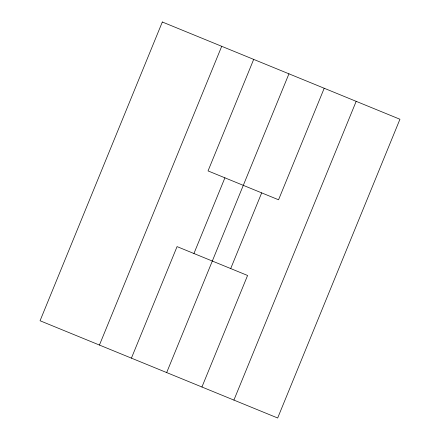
<?xml version="1.0" encoding="UTF-8"?>
<svg xmlns="http://www.w3.org/2000/svg" width="440" height="440" viewBox="0 0 440 440"><rect width="100%" height="100%" fill="white"/><g stroke="black" fill="none" stroke-linecap="round" stroke-linejoin="round"><path stroke-width="0.66" d="M99.44 345.054L221.711 46.305M131.417 358.138L177.062 246.609L247.577 275.473L201.933 387.002M253.682 59.389L208.038 170.918L278.559 199.782L324.203 88.253M193.936 253.517L224.912 177.826M166.672 372.57L288.943 73.821M230.703 268.565L261.685 192.874M233.91 400.087L356.175 101.338M162.327 22L40.056 320.749L277.673 418L399.944 119.251L162.327 22"/></g></svg>
